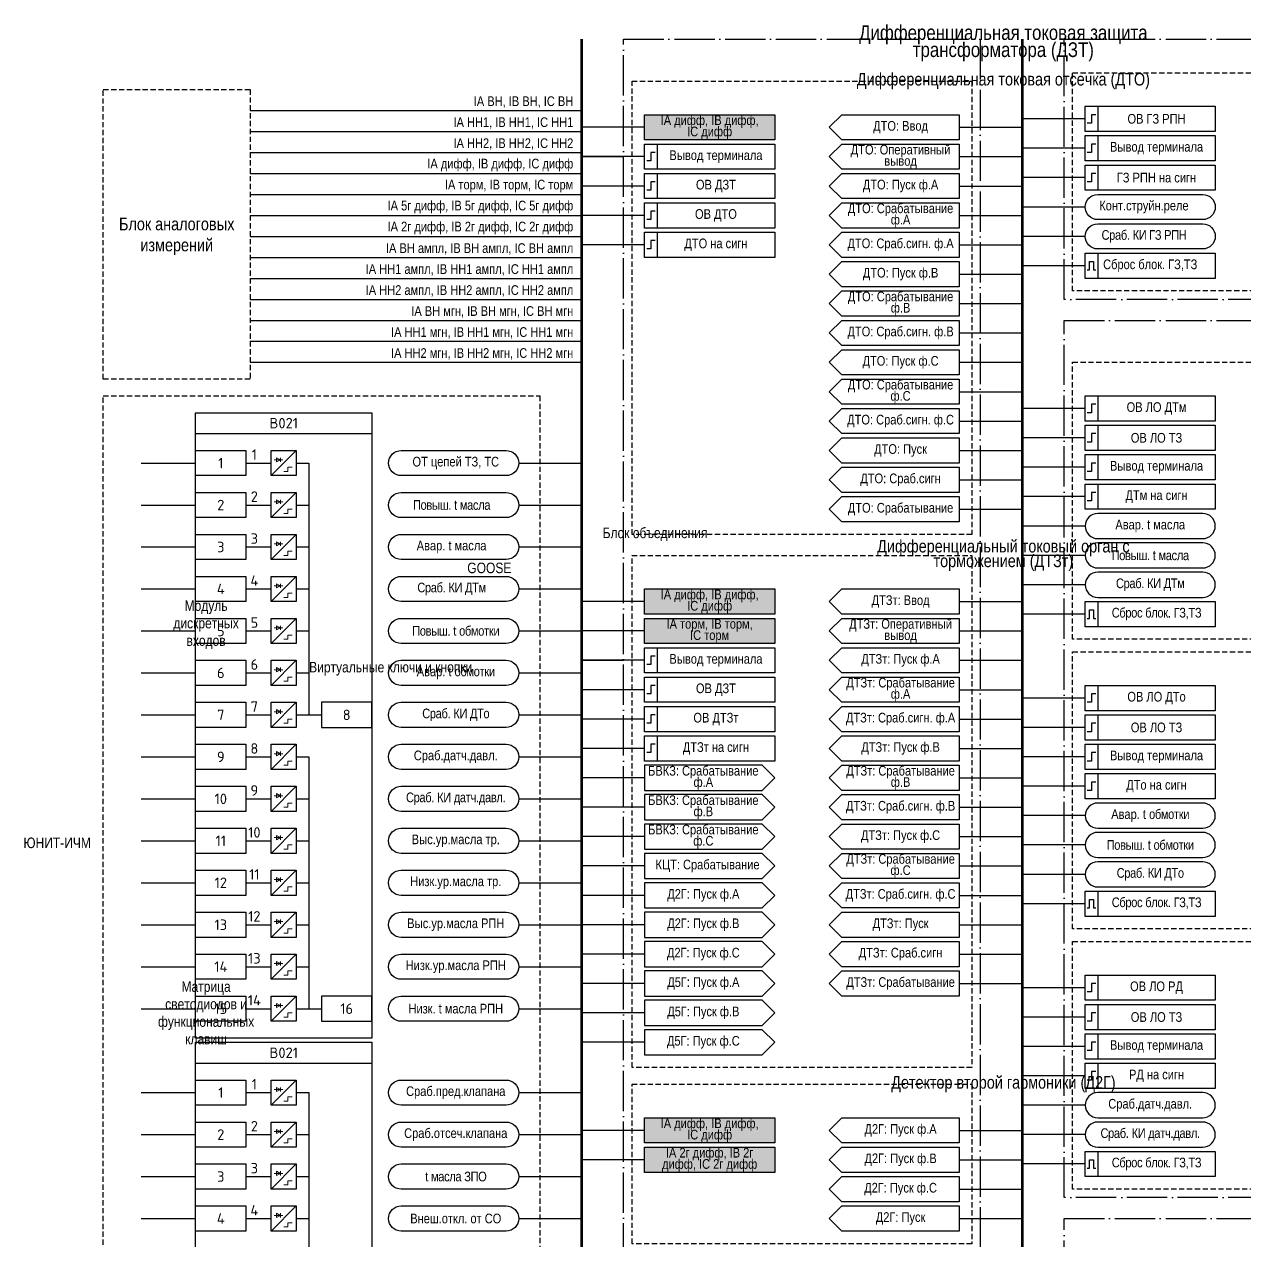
# Model space of a CAD drawing. Header units: millimetres. Extents: x 1657 to 5785, y -558 to 1129.
# Drawn here: x 2856.2 to 3147, y 275.7 to 565.5 of the extents above; entities that cross this region are included whole.
import ezdxf
from ezdxf.enums import TextEntityAlignment as Align

# ---------------------------------------------------------------- set-up
doc = ezdxf.new("R2010")
doc.units = ezdxf.units.MM
doc.linetypes.add('ACAD_ISO04W100', pattern=[30, 24, -3, 0, -3])
doc.linetypes.add('штриховая2', pattern=[0.375, 0.25, -0.125])
doc.layers.add('_ОРЗ_0.3', color=7, linetype='Continuous', lineweight=30)
doc.layers.add('TEXT', color=7, linetype='Continuous', lineweight=25)
doc.layers.add('Основная', color=7, linetype='Continuous')
doc.styles.add('2.5_Gost_RD', font='ARIALN.TTF', dxfattribs={"height": 2.5})
doc.styles.add('2.5_ISOCPEUR', font='isocpeur.ttf', dxfattribs={"width": 0.9, "height": 2.5})
doc.styles.add('2.5_ISOCPEUR_1', font='isocpeur.ttf', dxfattribs={"height": 2.5})
doc.styles.add('3.5_Gost_RD', font='ARIALN.TTF', dxfattribs={"height": 3.5})

# ---------------------------------------------------------------- blocks, each defined once
blk = doc.blocks.new('*U42')
at = {"layer": 'Основная', "color": 0}
for p, q in [((0, 0), (2, 0)), ((2, 0), (40, 0)), ((40, 0), (42, 0))]:
    blk.add_line(p, q, dxfattribs=at)
blk = doc.blocks.new('*U55')
at = {"lineweight": 13, "ltscale": 0.25}
blk.add_line((20.25, 1.25), (20.25, 0.25), dxfattribs=at)
for points in [[(0, 3), (12, 3), (12, -3), (0, -3)], [(18, 3), (24, 3), (24, -3), (18, -3)]]:
    blk.add_lwpolyline(points, close=True)
blk.add_lwpolyline([(20.25, 0.75), (19.25, 1.25), (19.25, 0.25), (20.25, 0.75)], dxfattribs=at)
at = {"lineweight": 13, "flags": 128}
for points in [[(19.5, 1.5, 0, 0, 0), (19.5, 2, 0.25, 0, 0), (19.5, 2.5, 0, 0, 0)], [(20, 1.5, 0, 0, 0), (20, 2, 0.25, 0, 0), (20, 2.5, 0, 0, 0)]]:
    blk.add_lwpolyline(points, format="xyseb", dxfattribs=at)
at = {"layer": 'Основная', "ltscale": 0.25}
blk.add_line((24, 3), (18, -3), dxfattribs=at)
at = {"layer": 'Основная', "color": 0}
blk.add_line((12, 0), (18, 0), dxfattribs=at)
at = {"layer": 'Основная', "color": 0, "lineweight": 13}
blk.add_line((18.75, 0.75), (20.75, 0.75), dxfattribs=at)
for p, q in [((21, -2), (22, -2)), ((22, -1), (23, -1)), ((22, -2), (22, -1))]:
    blk.add_line(p, q, dxfattribs=at).dxf.unprotected_set("ltscale", 0)
at = {"layer": 'Основная', "style": '2.5_ISOCPEUR'}
for tag, p in [('ОУ', (3, 6)), ('K', (14, 2)), ('В', (6, 0))]:
    blk.add_attdef(tag, text='', height=2.5, dxfattribs=at).set_placement(p, align=Align.MIDDLE_CENTER)
blk = doc.blocks.new('*U53')
blk.add_lwpolyline([(0, 3), (-12, 3), (-12, -3), (0, -3)], close=True)
at = {"layer": 'Основная', "style": '2.5_ISOCPEUR'}
for tag, p in [('ОУ', (-7, 10)), ('В', (-6, 0))]:
    blk.add_attdef(tag, text='', height=2.5, dxfattribs=at).set_placement(p, align=Align.MIDDLE_CENTER)

msp = doc.modelspace()

# ---------------------------------------------------------------- hatches: boundary and pattern name
at = {"ltscale": 100, "true_color": 0xf7931d}
h = msp.add_hatch(color=30, dxfattribs=at)
h.dxf.hatch_style = 1
h.paths.add_polyline_path([(3004, 544), (3035, 544), (3035, 538), (3004, 538)])
h = msp.add_hatch(color=30, dxfattribs=at)
h.dxf.hatch_style = 1
h.paths.add_polyline_path([(3004, 431), (3035, 431), (3035, 425), (3004, 425)])
h = msp.add_hatch(color=30, dxfattribs=at)
h.dxf.hatch_style = 1
h.paths.add_polyline_path([(3004, 424), (3035, 424), (3035, 418), (3004, 418)])
h = msp.add_hatch(color=30, dxfattribs=at)
h.dxf.hatch_style = 1
h.paths.add_polyline_path([(3004, 305), (3035, 305), (3035, 299), (3004, 299)])
h = msp.add_hatch(color=30, dxfattribs=at)
h.dxf.hatch_style = 1
h.paths.add_polyline_path([(3004, 298), (3035, 298), (3035, 292), (3004, 292)])

# ---------------------------------------------------------------- linework, layer by layer
at = {"lineweight": 100, "ltscale": 100}
for p, q in [((2989, 562), (2989, -94)), ((3094, 562), (3094, -94))]:
    msp.add_line(p, q, dxfattribs=at)
at = {"ltscale": 100}
for p, q in [((2910, 545), (2989, 545)), ((3004, 541), (2989, 541)), ((3079, 541), (3094, 541)), ((3109, 543), (3094, 543)), ((2910, 540), (2989, 540)), ((3109, 536), (3094, 536)), ((2910, 535), (2989, 535)), ((3004, 534), (2989, 534)), ((2989, 534), (2999, 534)), ((3079, 534), (3094, 534)), ((2910, 530), (2989, 530)), ((3004, 527), (2989, 527)), ((3079, 527), (3094, 527)), ((3109, 529), (3094, 529)), ((2910, 525), (2989, 525)), ((3109, 522), (3094, 522)), ((2910, 520), (2989, 520)), ((3004, 520), (2989, 520)), ((3079, 520), (3094, 520)), ((2910, 515), (2989, 515)), ((3109, 515), (3094, 515)), ((3004, 513), (2989, 513)), ((3079, 513), (3094, 513)), ((2910, 510), (2989, 510)), ((3079, 506), (3094, 506)), ((3109, 508), (3094, 508)), ((2910, 505), (2989, 505)), ((2910, 500), (2989, 500)), ((3079, 499), (3094, 499)), ((2910, 495), (2989, 495)), ((3079, 492), (3094, 492)), ((2910, 490), (2989, 490)), ((2910, 485), (2989, 485)), ((3079, 485), (3094, 485)), ((3079, 478), (3094, 478)), ((3109, 474), (3094, 474)), ((3079, 471), (3094, 471)), ((3109, 467), (3094, 467)), ((3079, 464), (3094, 464)), ((2924, 461), (2924, 401)), ((2974, 461), (2989, 461)), ((3109, 460), (3094, 460)), ((3079, 457), (3094, 457)), ((2974, 451), (2989, 451)), ((3109, 453), (3094, 453)), ((3079, 450), (3094, 450)), ((3109, 446), (3094, 446)), ((2974, 441), (2989, 441)), ((3109, 439), (3094, 439)), ((2974, 431), (2989, 431)), ((3109, 432), (3094, 432)), ((3004, 428), (2989, 428)), ((3079, 428), (3094, 428)), ((3109, 425), (3094, 425)), ((2974, 421), (2989, 421)), ((3004, 421), (2989, 421)), ((3079, 421), (3094, 421)), ((3004, 414), (2989, 414)), ((2989, 414), (2999, 414)), ((3079, 414), (3094, 414)), ((2974, 411), (2989, 411)), ((3004, 407), (2989, 407)), ((3079, 407), (3094, 407)), ((3109, 405), (3094, 405)), ((2974, 401), (2989, 401)), ((3004, 400), (2989, 400)), ((3079, 400), (3094, 400)), ((3109, 398), (3094, 398)), ((3004, 393), (2989, 393)), ((3079, 393), (3094, 393)), ((2924, 391), (2924, 331)), ((2974, 391), (2989, 391)), ((3109, 391), (3094, 391)), ((3004, 386), (2989, 386)), ((3079, 386), (3094, 386)), ((3109, 384), (3094, 384)), ((2974, 381), (2989, 381)), ((3004, 379), (2989, 379)), ((3079, 379), (3094, 379)), ((3109, 377), (3094, 377)), ((2974, 371), (2989, 371)), ((3004, 372), (2989, 372)), ((3079, 372), (3094, 372)), ((3109, 370), (3094, 370)), ((3004, 365), (2989, 365)), ((3079, 365), (3094, 365)), ((2974, 361), (2989, 361)), ((3109, 363), (3094, 363)), ((3004, 358), (2989, 358)), ((3079, 358), (3094, 358)), ((3109, 356), (3094, 356)), ((2974, 351), (2989, 351)), ((3004, 351), (2989, 351)), ((3079, 351), (3094, 351)), ((3004, 344), (2989, 344)), ((3079, 344), (3094, 344)), ((2974, 341), (2989, 341)), ((3004, 337), (2989, 337)), ((3079, 337), (3094, 337)), ((3109, 336), (3094, 336)), ((2974, 331), (2989, 331)), ((3004, 330), (2989, 330)), ((3109, 329), (3094, 329)), ((3004, 323), (2989, 323)), ((3109, 322), (3094, 322)), ((3109, 315), (3094, 315)), ((2924, 311), (2924, 251)), ((2974, 311), (2989, 311)), ((3109, 308), (3094, 308)), ((2974, 301), (2989, 301)), ((3004, 302), (2989, 302)), ((3079, 302), (3094, 302)), ((3109, 301), (3094, 301)), ((3004, 295), (2989, 295)), ((3079, 295), (3094, 295)), ((3109, 294), (3094, 294)), ((2974, 291), (2989, 291)), ((3079, 288), (3094, 288)), ((2974, 281), (2989, 281)), ((3079, 281), (3094, 281))]:
    msp.add_line(p, q, dxfattribs=at)
at = {"color": 251, "linetype": 'ACAD_ISO04W100', "lineweight": 30, "ltscale": 0.4, "true_color": 0x58595b}
for points in [[(2999, 562), (3084, 562), (3084, 113), (2999, 113)], [(3104, 562), (3189, 562), (3189, 500), (3104, 500)], [(3104, 495), (3189, 495), (3189, 286), (3104, 286)], [(3104, 281), (3189, 281), (3189, 121), (3104, 121)]]:
    msp.add_lwpolyline(points, close=True, dxfattribs=at)
at = {"linetype": 'штриховая2', "ltscale": 5}
for points in [[(3106, 554), (3187, 554), (3187, 502), (3106, 502)], [(3001, 552), (3082, 552), (3082, 444), (3001, 444)], [(3106, 485), (3187, 485), (3187, 419), (3106, 419)], [(3001, 439), (3082, 439), (3082, 317), (3001, 317)], [(3106, 416), (3187, 416), (3187, 350), (3106, 350)], [(3106, 347), (3187, 347), (3187, 288), (3106, 288)], [(3001, 313), (3082, 313), (3082, 275), (3001, 275)]]:
    msp.add_lwpolyline(points, close=True, dxfattribs=at)
at = {"color": 7, "linetype": 'штриховая2', "ltscale": 5}
for points in [[(2875, 550), (2910, 550), (2910, 481), (2875, 481)], [(2875, 477), (2979, 477), (2979, -74), (2875, -74)]]:
    msp.add_lwpolyline(points, close=True, dxfattribs=at)
at = {"ltscale": 100}
for points in [[(3004, 544), (3035, 544), (3035, 538), (3004, 538)], [(3109, 546), (3112, 546), (3112, 540), (3109, 540)], [(3109, 546), (3140, 546), (3140, 540), (3109, 540)], [(3109, 539), (3112, 539), (3112, 533), (3109, 533)], [(3109, 539), (3140, 539), (3140, 533), (3109, 533)], [(3004, 537), (3007, 537), (3007, 531), (3004, 531)], [(3004, 537), (3035, 537), (3035, 531), (3004, 531)], [(3004, 530), (3007, 530), (3007, 524), (3004, 524)], [(3004, 530), (3035, 530), (3035, 524), (3004, 524)], [(3109, 532), (3112, 532), (3112, 526), (3109, 526)], [(3109, 532), (3140, 532), (3140, 526), (3109, 526)], [(3004, 523), (3007, 523), (3007, 517), (3004, 517)], [(3004, 523), (3035, 523), (3035, 517), (3004, 517)], [(3004, 516), (3007, 516), (3007, 510), (3004, 510)], [(3004, 516), (3035, 516), (3035, 510), (3004, 510)], [(3109, 511), (3140, 511), (3140, 505), (3109, 505)], [(3109, 511), (3112, 511), (3112, 505), (3109, 505)], [(3109, 477), (3112, 477), (3112, 471), (3109, 471)], [(3109, 477), (3140, 477), (3140, 471), (3109, 471)], [(3109, 470), (3112, 470), (3112, 464), (3109, 464)], [(3109, 470), (3140, 470), (3140, 464), (3109, 464)], [(3109, 463), (3112, 463), (3112, 457), (3109, 457)], [(3109, 463), (3140, 463), (3140, 457), (3109, 457)], [(3109, 456), (3112, 456), (3112, 450), (3109, 450)], [(3109, 456), (3140, 456), (3140, 450), (3109, 450)], [(3004, 431), (3035, 431), (3035, 425), (3004, 425)], [(3109, 428), (3140, 428), (3140, 422), (3109, 422)], [(3109, 428), (3112, 428), (3112, 422), (3109, 422)], [(3004, 424), (3035, 424), (3035, 418), (3004, 418)], [(3004, 417), (3007, 417), (3007, 411), (3004, 411)], [(3004, 417), (3035, 417), (3035, 411), (3004, 411)], [(3004, 410), (3007, 410), (3007, 404), (3004, 404)], [(3004, 410), (3035, 410), (3035, 404), (3004, 404)], [(3109, 408), (3112, 408), (3112, 402), (3109, 402)], [(3109, 408), (3140, 408), (3140, 402), (3109, 402)], [(3004, 403), (3007, 403), (3007, 397), (3004, 397)], [(3004, 403), (3035, 403), (3035, 397), (3004, 397)], [(3109, 401), (3112, 401), (3112, 395), (3109, 395)], [(3109, 401), (3140, 401), (3140, 395), (3109, 395)], [(3004, 396), (3007, 396), (3007, 390), (3004, 390)], [(3004, 396), (3035, 396), (3035, 390), (3004, 390)], [(3109, 394), (3112, 394), (3112, 388), (3109, 388)], [(3109, 394), (3140, 394), (3140, 388), (3109, 388)], [(3109, 387), (3112, 387), (3112, 381), (3109, 381)], [(3109, 387), (3140, 387), (3140, 381), (3109, 381)], [(3109, 359), (3140, 359), (3140, 353), (3109, 353)], [(3109, 359), (3112, 359), (3112, 353), (3109, 353)], [(3109, 339), (3112, 339), (3112, 333), (3109, 333)], [(3109, 339), (3140, 339), (3140, 333), (3109, 333)], [(3109, 332), (3112, 332), (3112, 326), (3109, 326)], [(3109, 332), (3140, 332), (3140, 326), (3109, 326)], [(3109, 325), (3112, 325), (3112, 319), (3109, 319)], [(3109, 325), (3140, 325), (3140, 319), (3109, 319)], [(3109, 318), (3112, 318), (3112, 312), (3109, 312)], [(3109, 318), (3140, 318), (3140, 312), (3109, 312)], [(3004, 305), (3035, 305), (3035, 299), (3004, 299)], [(3004, 298), (3035, 298), (3035, 292), (3004, 292)], [(3109, 297), (3140, 297), (3140, 291), (3109, 291)], [(3109, 297), (3112, 297), (3112, 291), (3109, 291)]]:
    msp.add_lwpolyline(points, close=True, dxfattribs=at)
for points in [[(3048, 541), (3051, 544), (3079, 544), (3079, 538), (3051, 538), (3048, 541)], [(3048, 534), (3051, 537), (3079, 537), (3079, 531), (3051, 531), (3048, 534)], [(2884, 461), (2897, 461)], [(2921, 461), (2924, 461)], [(2884, 451), (2897, 451)], [(2921, 451), (2924, 451)], [(2884, 441), (2897, 441)], [(2921, 441), (2924, 441)], [(2884, 431), (2897, 431)], [(2921, 431), (2924, 431)], [(3048, 428), (3051, 431), (3079, 431), (3079, 425), (3051, 425), (3048, 428)], [(3048, 421), (3051, 424), (3079, 424), (3079, 418), (3051, 418), (3048, 421)], [(2884, 421), (2897, 421)], [(2921, 421), (2924, 421)], [(2884, 411), (2897, 411)], [(2921, 411), (2924, 411)], [(2884, 401), (2897, 401)], [(2921, 401), (2927, 401)], [(2884, 391), (2897, 391)], [(2921, 391), (2924, 391)], [(2884, 381), (2897, 381)], [(2921, 381), (2924, 381)], [(2884, 371), (2897, 371)], [(2921, 371), (2924, 371)], [(2884, 361), (2897, 361)], [(2921, 361), (2924, 361)], [(2884, 351), (2897, 351)], [(2921, 351), (2924, 351)], [(2884, 341), (2897, 341)], [(2921, 341), (2924, 341)], [(2884, 331), (2897, 331)], [(2921, 331), (2924, 331)], [(2921, 331), (2927, 331)], [(2884, 311), (2897, 311)], [(2921, 311), (2924, 311)], [(2884, 301), (2897, 301)], [(2921, 301), (2924, 301)], [(2884, 291), (2897, 291)], [(2921, 291), (2924, 291)], [(2884, 281), (2897, 281)], [(2921, 281), (2924, 281)]]:
    msp.add_lwpolyline(points, dxfattribs=at)
at = {"lineweight": 30, "ltscale": 100}
for points in [[(3111.5, 544), (3110.5, 544), (3110.5, 542), (3109.5, 542)], [(3111.5, 537), (3110.5, 537), (3110.5, 535), (3109.5, 535)], [(3006.5, 535), (3005.5, 535), (3005.5, 533), (3004.5, 533)], [(3111.5, 530), (3110.5, 530), (3110.5, 528), (3109.5, 528)], [(3006.5, 528), (3005.5, 528), (3005.5, 526), (3004.5, 526)], [(3006.5, 521), (3005.5, 521), (3005.5, 519), (3004.5, 519)], [(3006.5, 514), (3005.5, 514), (3005.5, 512), (3004.5, 512)], [(3109.5, 507), (3110, 507), (3110, 509), (3111, 509), (3111, 507), (3111.5, 507)], [(3111.5, 475), (3110.5, 475), (3110.5, 473), (3109.5, 473)], [(3111.5, 468), (3110.5, 468), (3110.5, 466), (3109.5, 466)], [(3111.5, 461), (3110.5, 461), (3110.5, 459), (3109.5, 459)], [(3111.5, 454), (3110.5, 454), (3110.5, 452), (3109.5, 452)], [(3109.5, 424), (3110, 424), (3110, 426), (3111, 426), (3111, 424), (3111.5, 424)], [(3006.5, 415), (3005.5, 415), (3005.5, 413), (3004.5, 413)], [(3006.5, 408), (3005.5, 408), (3005.5, 406), (3004.5, 406)], [(3111.5, 406), (3110.5, 406), (3110.5, 404), (3109.5, 404)], [(3006.5, 401), (3005.5, 401), (3005.5, 399), (3004.5, 399)], [(3111.5, 399), (3110.5, 399), (3110.5, 397), (3109.5, 397)], [(3006.5, 394), (3005.5, 394), (3005.5, 392), (3004.5, 392)], [(3111.5, 392), (3110.5, 392), (3110.5, 390), (3109.5, 390)], [(3111.5, 385), (3110.5, 385), (3110.5, 383), (3109.5, 383)], [(3109.5, 355), (3110, 355), (3110, 357), (3111, 357), (3111, 355), (3111.5, 355)], [(3111.5, 337), (3110.5, 337), (3110.5, 335), (3109.5, 335)], [(3111.5, 330), (3110.5, 330), (3110.5, 328), (3109.5, 328)], [(3111.5, 323), (3110.5, 323), (3110.5, 321), (3109.5, 321)], [(3111.5, 316), (3110.5, 316), (3110.5, 314), (3109.5, 314)], [(3109.5, 293), (3110, 293), (3110, 295), (3111, 295), (3111, 293), (3111.5, 293)]]:
    msp.add_lwpolyline(points, dxfattribs=at)
at = {"ltscale": 100}
for points in [[(3112, 519, -1), (3112, 525), (3137, 525, -1), (3137, 519)], [(3112, 512, -1), (3112, 518), (3137, 518, -1), (3137, 512)], [(3112, 443), (3137, 443, 1), (3137, 449), (3112, 449, 1)], [(3112, 436), (3137, 436, 1), (3137, 442), (3112, 442, 1)], [(3112, 429), (3137, 429, 1), (3137, 435), (3112, 435, 1)], [(3112, 374), (3137, 374, 1), (3137, 380), (3112, 380, 1)], [(3112, 367), (3137, 367, 1), (3137, 373), (3112, 373, 1)], [(3112, 360), (3137, 360, 1), (3137, 366), (3112, 366, 1)], [(3112, 305), (3137, 305, 1), (3137, 311), (3112, 311, 1)], [(3112, 298), (3137, 298, 1), (3137, 304), (3112, 304, 1)]]:
    msp.add_lwpolyline(points, format="xyb", close=True, dxfattribs=at)
at = {"color": 1, "ltscale": 100}
for points in [[(2946, 458, -1), (2946, 464), (2971, 464, -1), (2971, 458)], [(2946, 448, -1), (2946, 454), (2971, 454, -1), (2971, 448)], [(2946, 438, -1), (2946, 444), (2971, 444, -1), (2971, 438)], [(2946, 428, -1), (2946, 434), (2971, 434, -1), (2971, 428)], [(2946, 418, -1), (2946, 424), (2971, 424, -1), (2971, 418)], [(2946, 408, -1), (2946, 414), (2971, 414, -1), (2971, 408)], [(2946, 398, -1), (2946, 404), (2971, 404, -1), (2971, 398)], [(2946, 388, -1), (2946, 394), (2971, 394, -1), (2971, 388)], [(2946, 378, -1), (2946, 384), (2971, 384, -1), (2971, 378)], [(2946, 368, -1), (2946, 374), (2971, 374, -1), (2971, 368)], [(2946, 358, -1), (2946, 364), (2971, 364, -1), (2971, 358)], [(2946, 348, -1), (2946, 354), (2971, 354, -1), (2971, 348)], [(2946, 338, -1), (2946, 344), (2971, 344, -1), (2971, 338)], [(2946, 328, -1), (2946, 334), (2971, 334, -1), (2971, 328)], [(2946, 308, -1), (2946, 314), (2971, 314, -1), (2971, 308)], [(2946, 298, -1), (2946, 304), (2971, 304, -1), (2971, 298)], [(2946, 288, -1), (2946, 294), (2971, 294, -1), (2971, 288)], [(2946, 278, -1), (2946, 284), (2971, 284, -1), (2971, 278)]]:
    msp.add_lwpolyline(points, format="xyb", close=True, dxfattribs=at)
at = {"layer": '_ОРЗ_0.3', "ltscale": 100}
for points in [[(2897, 473), (2939, 473), (2939, 324), (2897, 324)], [(2897, 323), (2939, 323), (2939, 174), (2897, 174)]]:
    msp.add_lwpolyline(points, close=True, dxfattribs=at)
at = {"layer": 'Основная', "ltscale": 100}
for points in [[(3079, 530), (3079, 524), (3051, 524), (3048, 527), (3051, 530)], [(3079, 523), (3079, 517), (3051, 517), (3048, 520), (3051, 523)], [(3079, 516), (3079, 510), (3051, 510), (3048, 513), (3051, 516)], [(3079, 509), (3079, 503), (3051, 503), (3048, 506), (3051, 509)], [(3079, 502), (3079, 496), (3051, 496), (3048, 499), (3051, 502)], [(3079, 495), (3079, 489), (3051, 489), (3048, 492), (3051, 495)], [(3079, 488), (3079, 482), (3051, 482), (3048, 485), (3051, 488)], [(3079, 481), (3079, 475), (3051, 475), (3048, 478), (3051, 481)], [(3079, 474), (3079, 468), (3051, 468), (3048, 471), (3051, 474)], [(3079, 467), (3079, 461), (3051, 461), (3048, 464), (3051, 467)], [(3079, 460), (3079, 454), (3051, 454), (3048, 457), (3051, 460)], [(3079, 453), (3079, 447), (3051, 447), (3048, 450), (3051, 453)], [(3079, 417), (3079, 411), (3051, 411), (3048, 414), (3051, 417)], [(3079, 410), (3079, 404), (3051, 404), (3048, 407), (3051, 410)], [(3079, 403), (3079, 397), (3051, 397), (3048, 400), (3051, 403)], [(3079, 396), (3079, 390), (3051, 390), (3048, 393), (3051, 396)], [(3004, 389), (3004, 383), (3032, 383), (3035, 386), (3032, 389)], [(3079, 389), (3079, 383), (3051, 383), (3048, 386), (3051, 389)], [(3004, 382), (3004, 376), (3032, 376), (3035, 379), (3032, 382)], [(3079, 382), (3079, 376), (3051, 376), (3048, 379), (3051, 382)], [(3004, 375), (3004, 369), (3032, 369), (3035, 372), (3032, 375)], [(3079, 375), (3079, 369), (3051, 369), (3048, 372), (3051, 375)], [(3004, 368), (3004, 362), (3032, 362), (3035, 365), (3032, 368)], [(3079, 368), (3079, 362), (3051, 362), (3048, 365), (3051, 368)], [(3004, 361), (3004, 355), (3032, 355), (3035, 358), (3032, 361)], [(3079, 361), (3079, 355), (3051, 355), (3048, 358), (3051, 361)], [(3004, 354), (3004, 348), (3032, 348), (3035, 351), (3032, 354)], [(3079, 354), (3079, 348), (3051, 348), (3048, 351), (3051, 354)], [(3004, 347), (3004, 341), (3032, 341), (3035, 344), (3032, 347)], [(3079, 347), (3079, 341), (3051, 341), (3048, 344), (3051, 347)], [(3004, 340), (3004, 334), (3032, 334), (3035, 337), (3032, 340)], [(3079, 340), (3079, 334), (3051, 334), (3048, 337), (3051, 340)], [(3004, 333), (3004, 327), (3032, 327), (3035, 330), (3032, 333)], [(3004, 326), (3004, 320), (3032, 320), (3035, 323), (3032, 326)], [(3079, 305), (3079, 299), (3051, 299), (3048, 302), (3051, 305)], [(3079, 298), (3079, 292), (3051, 292), (3048, 295), (3051, 298)], [(3079, 291), (3079, 285), (3051, 285), (3048, 288), (3051, 291)], [(3079, 284), (3079, 278), (3051, 278), (3048, 281), (3051, 284)]]:
    msp.add_lwpolyline(points, close=True, dxfattribs=at)

# ---------------------------------------------------------------- block references
at = {"ltscale": 0.25}
for p in [(2897, 468), (2897, 318)]:
    msp.add_blockref('*U42', p, dxfattribs=at)
at = {"layer": '_ОРЗ_0.3', "ltscale": 0.25}
ref = msp.add_blockref('*U55', (2897, 461), dxfattribs=at)
ref.add_attrib('В', '1', dxfattribs={"layer": 'Основная', "height": 2.5, "style": '2.5_ISOCPEUR'}).set_placement((2903, 461), align=Align.MIDDLE_CENTER)
ref.add_attrib('K', '1', dxfattribs={"layer": 'Основная', "height": 2.5, "style": '2.5_ISOCPEUR'}).set_placement((2911, 463), align=Align.MIDDLE_CENTER)
ref = msp.add_blockref('*U55', (2897, 451), dxfattribs=at)
ref.add_attrib('В', '2', dxfattribs={"layer": 'Основная', "height": 2.5, "style": '2.5_ISOCPEUR'}).set_placement((2903, 451), align=Align.MIDDLE_CENTER)
ref.add_attrib('K', '2', dxfattribs={"layer": 'Основная', "height": 2.5, "style": '2.5_ISOCPEUR'}).set_placement((2911, 453), align=Align.MIDDLE_CENTER)
ref = msp.add_blockref('*U55', (2897, 441), dxfattribs=at)
ref.add_attrib('В', '3', dxfattribs={"layer": 'Основная', "height": 2.5, "style": '2.5_ISOCPEUR'}).set_placement((2903, 441), align=Align.MIDDLE_CENTER)
ref.add_attrib('K', '3', dxfattribs={"layer": 'Основная', "height": 2.5, "style": '2.5_ISOCPEUR'}).set_placement((2911, 443), align=Align.MIDDLE_CENTER)
ref = msp.add_blockref('*U55', (2897, 431), dxfattribs=at)
ref.add_attrib('В', '4', dxfattribs={"layer": 'Основная', "height": 2.5, "style": '2.5_ISOCPEUR'}).set_placement((2903, 431), align=Align.MIDDLE_CENTER)
ref.add_attrib('K', '4', dxfattribs={"layer": 'Основная', "height": 2.5, "style": '2.5_ISOCPEUR'}).set_placement((2911, 433), align=Align.MIDDLE_CENTER)
ref = msp.add_blockref('*U55', (2897, 421), dxfattribs=at)
ref.add_attrib('В', '5', dxfattribs={"layer": 'Основная', "height": 2.5, "style": '2.5_ISOCPEUR'}).set_placement((2903, 421), align=Align.MIDDLE_CENTER)
ref.add_attrib('K', '5', dxfattribs={"layer": 'Основная', "height": 2.5, "style": '2.5_ISOCPEUR'}).set_placement((2911, 423), align=Align.MIDDLE_CENTER)
ref = msp.add_blockref('*U55', (2897, 411), dxfattribs=at)
ref.add_attrib('В', '6', dxfattribs={"layer": 'Основная', "height": 2.5, "style": '2.5_ISOCPEUR'}).set_placement((2903, 411), align=Align.MIDDLE_CENTER)
ref.add_attrib('K', '6', dxfattribs={"layer": 'Основная', "height": 2.5, "style": '2.5_ISOCPEUR'}).set_placement((2911, 413), align=Align.MIDDLE_CENTER)
ref = msp.add_blockref('*U55', (2897, 401), dxfattribs=at)
ref.add_attrib('В', '7', dxfattribs={"layer": 'Основная', "height": 2.5, "style": '2.5_ISOCPEUR'}).set_placement((2903, 401), align=Align.MIDDLE_CENTER)
ref.add_attrib('K', '7', dxfattribs={"layer": 'Основная', "height": 2.5, "style": '2.5_ISOCPEUR'}).set_placement((2911, 403), align=Align.MIDDLE_CENTER)
ref = msp.add_blockref('*U53', (2939, 401), dxfattribs=at)
ref.add_attrib('В', '8', dxfattribs={"layer": 'Основная', "height": 2.5, "style": '2.5_ISOCPEUR'}).set_placement((2933, 401), align=Align.MIDDLE_CENTER)
ref = msp.add_blockref('*U55', (2897, 391), dxfattribs=at)
ref.add_attrib('В', '9', dxfattribs={"layer": 'Основная', "height": 2.5, "style": '2.5_ISOCPEUR'}).set_placement((2903, 391), align=Align.MIDDLE_CENTER)
ref.add_attrib('K', '8', dxfattribs={"layer": 'Основная', "height": 2.5, "style": '2.5_ISOCPEUR'}).set_placement((2911, 393), align=Align.MIDDLE_CENTER)
ref = msp.add_blockref('*U55', (2897, 381), dxfattribs=at)
ref.add_attrib('В', '10', dxfattribs={"layer": 'Основная', "height": 2.5, "style": '2.5_ISOCPEUR'}).set_placement((2903, 381), align=Align.MIDDLE_CENTER)
ref.add_attrib('K', '9', dxfattribs={"layer": 'Основная', "height": 2.5, "style": '2.5_ISOCPEUR'}).set_placement((2911, 383), align=Align.MIDDLE_CENTER)
ref = msp.add_blockref('*U55', (2897, 371), dxfattribs=at)
ref.add_attrib('В', '11', dxfattribs={"layer": 'Основная', "height": 2.5, "style": '2.5_ISOCPEUR'}).set_placement((2903, 371), align=Align.MIDDLE_CENTER)
ref.add_attrib('K', '10', dxfattribs={"layer": 'Основная', "height": 2.5, "style": '2.5_ISOCPEUR'}).set_placement((2911, 373), align=Align.MIDDLE_CENTER)
ref = msp.add_blockref('*U55', (2897, 361), dxfattribs=at)
ref.add_attrib('В', '12', dxfattribs={"layer": 'Основная', "height": 2.5, "style": '2.5_ISOCPEUR'}).set_placement((2903, 361), align=Align.MIDDLE_CENTER)
ref.add_attrib('K', '11', dxfattribs={"layer": 'Основная', "height": 2.5, "style": '2.5_ISOCPEUR'}).set_placement((2911, 363), align=Align.MIDDLE_CENTER)
ref = msp.add_blockref('*U55', (2897, 351), dxfattribs=at)
ref.add_attrib('В', '13', dxfattribs={"layer": 'Основная', "height": 2.5, "style": '2.5_ISOCPEUR'}).set_placement((2903, 351), align=Align.MIDDLE_CENTER)
ref.add_attrib('K', '12', dxfattribs={"layer": 'Основная', "height": 2.5, "style": '2.5_ISOCPEUR'}).set_placement((2911, 353), align=Align.MIDDLE_CENTER)
ref = msp.add_blockref('*U55', (2897, 341), dxfattribs=at)
ref.add_attrib('В', '14', dxfattribs={"layer": 'Основная', "height": 2.5, "style": '2.5_ISOCPEUR'}).set_placement((2903, 341), align=Align.MIDDLE_CENTER)
ref.add_attrib('K', '13', dxfattribs={"layer": 'Основная', "height": 2.5, "style": '2.5_ISOCPEUR'}).set_placement((2911, 343), align=Align.MIDDLE_CENTER)
ref = msp.add_blockref('*U55', (2897, 331), dxfattribs=at)
ref.add_attrib('В', '15', dxfattribs={"layer": 'Основная', "height": 2.5, "style": '2.5_ISOCPEUR'}).set_placement((2903, 331), align=Align.MIDDLE_CENTER)
ref.add_attrib('K', '14', dxfattribs={"layer": 'Основная', "height": 2.5, "style": '2.5_ISOCPEUR'}).set_placement((2911, 333), align=Align.MIDDLE_CENTER)
ref = msp.add_blockref('*U53', (2939, 331), dxfattribs=at)
ref.add_attrib('В', '16', dxfattribs={"layer": 'Основная', "height": 2.5, "style": '2.5_ISOCPEUR'}).set_placement((2933, 331), align=Align.MIDDLE_CENTER)
ref = msp.add_blockref('*U55', (2897, 311), dxfattribs=at)
ref.add_attrib('В', '1', dxfattribs={"layer": 'Основная', "height": 2.5, "style": '2.5_ISOCPEUR'}).set_placement((2903, 311), align=Align.MIDDLE_CENTER)
ref.add_attrib('K', '1', dxfattribs={"layer": 'Основная', "height": 2.5, "style": '2.5_ISOCPEUR'}).set_placement((2911, 313), align=Align.MIDDLE_CENTER)
ref = msp.add_blockref('*U55', (2897, 301), dxfattribs=at)
ref.add_attrib('В', '2', dxfattribs={"layer": 'Основная', "height": 2.5, "style": '2.5_ISOCPEUR'}).set_placement((2903, 301), align=Align.MIDDLE_CENTER)
ref.add_attrib('K', '2', dxfattribs={"layer": 'Основная', "height": 2.5, "style": '2.5_ISOCPEUR'}).set_placement((2911, 303), align=Align.MIDDLE_CENTER)
ref = msp.add_blockref('*U55', (2897, 291), dxfattribs=at)
ref.add_attrib('В', '3', dxfattribs={"layer": 'Основная', "height": 2.5, "style": '2.5_ISOCPEUR'}).set_placement((2903, 291), align=Align.MIDDLE_CENTER)
ref.add_attrib('K', '3', dxfattribs={"layer": 'Основная', "height": 2.5, "style": '2.5_ISOCPEUR'}).set_placement((2911, 293), align=Align.MIDDLE_CENTER)
ref = msp.add_blockref('*U55', (2897, 281), dxfattribs=at)
ref.add_attrib('В', '4', dxfattribs={"layer": 'Основная', "height": 2.5, "style": '2.5_ISOCPEUR'}).set_placement((2903, 281), align=Align.MIDDLE_CENTER)
ref.add_attrib('K', '4', dxfattribs={"layer": 'Основная', "height": 2.5, "style": '2.5_ISOCPEUR'}).set_placement((2911, 283), align=Align.MIDDLE_CENTER)

# ---------------------------------------------------------------- texts
at = {"color": 30, "ltscale": 100, "true_color": 0xf7931d, "attachment_point": 5, "style": '3.5_Gost_RD'}
for s, insert, char_height, width in [('\\pxsm0.7;Дифференциальная токовая защита трансформатора (ДЗТ)', (3089.5, 561), 3.5, 85), ('\\pxsm0.7;Дифференциальная токовая отсечка (ДТО)', (3089.5, 552), 3, 81), ('\\pxsm0.7;Дифференциальный токовый орган с торможением (ДТЗт)', (3089.5, 439), 3, 81), ('\\pxsm0.7;Детектор второй гармоники (Д2Г)', (3089.5, 313), 3, 81)]:
    msp.add_mtext(s, dxfattribs=dict(at, insert=insert, char_height=char_height, width=width))
at = {"color": 0, "ltscale": 100, "char_height": 2.3, "style": '2.5_Gost_RD'}
for s, insert, width, attachment_point in [('\\pxsm0.7;{\\C256;IA ВН, IB ВН, IC ВН}', (2987, 547), 31, 6), ('\\pxsm0.7;{\\C256;IA дифф, IB дифф, IC дифф}', (3019.5, 541), 23.725, 5), ('\\pxsm0.7;{\\C256;IA НН1, IB НН1, IC НН1}', (2987, 542), 76, 6), ('\\pxsm0.7;{\\C256;IA НН2, IB НН2, IC НН2}', (2987, 537), 76, 6), ('\\pxsm0.7;{\\C256;Вывод терминала}', (3021, 534), 28, 5), ('\\pxsm0.7;{\\C256;IA дифф, IB дифф, IC дифф}', (2987, 532), 85, 6), ('\\pxsm0.7;{\\C256;IA торм, IB торм, IC торм}', (2987, 527), 83.3503, 6), ('\\pxsm0.7;{\\C256;IA 5г дифф, IB 5г дифф, IC 5г дифф}', (2987, 522), 93, 6), ('\\pxsm0.7;{\\C256;IA 2г дифф, IB 2г дифф, IC 2г дифф}', (2987, 517), 93, 6), ('\\pxsm0.7;{\\C256;IA ВН ампл, IB ВН ампл, IC ВН ампл}', (2987, 512), 93, 6), ('\\pxsm0.7;{\\C256;ДТО на сигн}', (3021, 513), 28, 5), ('\\pxsm0.7;{\\C256;IA НН1 ампл, IB НН1 ампл, IC НН1 ампл}', (2987, 507), 101.9252, 6), ('\\pxsm0.7;{\\C256;IA НН2 ампл, IB НН2 ампл, IC НН2 ампл}', (2987, 502), 111.5152, 6), ('\\pxsm0.7;{\\C256;IA ВН мгн, IB ВН мгн, IC ВН мгн}', (2987, 497), 93, 6), ('\\pxsm0.7;{\\C256;IA НН1 мгн, IB НН1 мгн, IC НН1 мгн}', (2987, 492), 93, 6), ('\\pxsm0.7;{\\C256;IA НН2 мгн, IB НН2 мгн, IC НН2 мгн}', (2987, 487), 93, 6), ('\\pxsm0.7;{\\C256;IA дифф, IB дифф, IC дифф}', (3019.5, 428), 23.725, 5), ('\\pxsm0.7;{\\C256;IA торм, IB торм, IC торм}', (3019.5, 421), 20.7005, 5), ('\\pxsm0.7;{\\C256;Вывод терминала}', (3021, 414), 28, 5), ('\\pxsm0.7;{\\C256;ДТЗт на сигн}', (3021, 393), 28, 5), ('\\pxsm0.7;{\\C256;IA дифф, IB дифф, IC дифф}', (3019.5, 302), 23.725, 5), ('\\pxsm0.7;{\\C256;IA 2г дифф, IB 2г дифф, IC 2г дифф}', (3019.5, 295), 29.1365, 5)]:
    msp.add_mtext(s, dxfattribs=dict(at, insert=insert, width=width, attachment_point=attachment_point))
at = {"ltscale": 100, "attachment_point": 5, "style": '2.5_Gost_RD'}
for s, insert, char_height, width in [('\\pxsm0.7;ДТО: Ввод', (3065, 541), 2.3, 28), ('\\pxsm0.7;ДТО: Оперативный вывод', (3065, 534), 2.3, 28), ('\\A1;\\pxsm0.7;Конт.струйн.реле', (3123, 522), 2.3, 31), ('\\A1;\\pxsm0.7;{\\T0.95;Сраб. КИ ГЗ РПН}', (3123, 515), 2.3, 31), ('\\pxsm0.7;Блок объединения', (3006.5, 444), 2.5, 41), ('Модуль дискретных входов', (2899.5, 422.5), 2.5, 25), ('\\pxsm0.7;ДТЗт: Ввод', (3065, 428), 2.3, 28), ('\\pxsm0.7;ДТЗт: Оперативный вывод', (3065, 421), 2.3, 28), ('\\pxsm0.7;Виртуальные ключи и кнопки', (2943.5, 412), 2.5, 41), ('\\A1;\\pxsm0.7;Выс.ур.масла тр.', (2959, 371), 2.3, 31), ('ЮНИТ-ИЧМ', (2864, 370.5), 2.5, 24), ('\\A1;\\pxsm0.7;Низк.ур.масла тр.', (2959, 361), 2.3, 29.7748), ('\\A1;\\pxsm0.7;Выс.ур.масла РПН', (2959, 351), 2.3, 31), ('\\A1;\\pxsm0.7;Низк.ур.масла РПН', (2959, 341), 2.3, 29.7748), ('Матрица светодиодов и функциональных клавиш', (2899.5, 330), 2.5, 25), ('\\A1;\\pxsm0.7;Низк. t масла РПН', (2959, 331), 2.3, 29.7748), ('\\A1;\\pxsm0.7;Сраб.пред.клапана', (2959, 311), 2.3, 31), ('\\A1;\\pxsm0.7;Сраб.отсеч.клапана', (2959, 301), 2.3, 31), ('\\pxsm0.7;Внеш.откл. от СО', (2959, 281), 2.3, 29.0175)]:
    msp.add_mtext(s, dxfattribs=dict(at, insert=insert, char_height=char_height, width=width))
at = {"ltscale": 0.25, "char_height": 2.5, "width": 42, "attachment_point": 5, "style": '2.5_ISOCPEUR_1'}
for insert in [(2918, 470.5), (2918, 320.5)]:
    msp.add_mtext('B021', dxfattribs=dict(at, insert=insert))
at = {"color": 1, "ltscale": 100, "insert": (2967, 436), "char_height": 2.5, "width": 20, "attachment_point": 5, "style": '2.5_Gost_RD'}
msp.add_mtext('GOOSE', dxfattribs=at)
at = {"layer": 'TEXT', "color": 0, "ltscale": 100, "char_height": 2.3, "attachment_point": 5, "style": '2.5_Gost_RD'}
for s, insert, width in [('\\pxsm0.7;{\\C256;ОВ ГЗ РПН}', (3126, 543), 28), ('\\pxsm0.7;{\\C256;Вывод терминала}', (3126, 536), 28), ('\\pxsm0.7;{\\C256;ГЗ РПН на сигн}', (3126, 529), 28), ('\\pxsm0.7;{\\C256;ОВ ДЗТ}', (3021, 527), 28), ('\\pxsm0.7;{\\C256;Сброс блок. ГЗ,ТЗ}', (3124.5, 508), 31), ('\\pxsm0.7;{\\C256;ОВ ЛО ДТм}', (3126, 474), 28), ('\\pxsm0.7;{\\C256;ОВ ЛО ТЗ}', (3126, 467), 28), ('\\pxsm0.7;{\\C256;Вывод терминала}', (3126, 460), 28), ('\\pxsm0.7;{\\C256;ДТм на сигн}', (3126, 453), 28), ('\\A1;\\pxsm0.7;{\\T0.95;\\C256;Повыш. t масла }', (3124.5, 439), 31), ('\\A1;\\pxsm0.7;{\\T0.95;\\C256;Сраб. КИ ДТм}', (3124.5, 432), 31), ('\\pxsm0.7;{\\T0.95;\\C256;Сброс блок. ГЗ,ТЗ}', (3126, 425), 28), ('\\pxsm0.7;{\\C256;ОВ ДЗТ}', (3021, 407), 28), ('\\pxsm0.7;{\\C256;ОВ ЛО ДТо}', (3126, 405), 28), ('\\pxsm0.7;{\\C256;ОВ ЛО ТЗ}', (3126, 398), 28), ('\\pxsm0.7;{\\C256;Вывод терминала}', (3126, 391), 28), ('\\pxsm0.7;{\\C256;ДТо на сигн}', (3126, 384), 28), ('\\A1;\\pxsm0.7;{\\T0.95;\\C256;Повыш. t обмотки}', (3124.5, 370), 31), ('\\A1;\\pxsm0.7;{\\T0.95;\\C256;Сраб. КИ ДТо}', (3124.5, 363), 31), ('\\pxsm0.7;{\\T0.95;\\C256;Сброс блок. ГЗ,ТЗ}', (3126, 356), 28), ('\\pxsm0.7;{\\C256;ОВ ЛО РД}', (3126, 336), 28), ('\\pxsm0.7;{\\C256;ОВ ЛО ТЗ}', (3126, 329), 28), ('\\pxsm0.7;{\\C256;Вывод терминала}', (3126, 322), 28), ('\\pxsm0.7;{\\C256;РД на сигн}', (3126, 315), 28), ('\\A1;\\pxsm0.7;{\\T0.95;\\C256;Сраб. КИ датч.давл.}', (3124.5, 301), 31), ('\\pxsm0.7;{\\T0.95;\\C256;Сброс блок. ГЗ,ТЗ}', (3126, 294), 28)]:
    msp.add_mtext(s, dxfattribs=dict(at, insert=insert, width=width))
at = {"layer": 'TEXT', "ltscale": 100, "attachment_point": 5, "style": '2.5_Gost_RD'}
for s, insert, char_height, width in [('Блок аналоговых измерений', (2892.5, 515), 3, 35), ('\\pxsm0.7;ОТ цепей ТЗ, ТС', (2959, 461), 2.3, 31), ('\\A1;\\pxsm0.7;{\\T0.95;Повыш. t масла }', (2958, 451), 2.3, 31), ('\\A1;\\pxsm0.7;Авар. t масла', (3124.5, 446), 2.3, 31), ('\\A1;\\pxsm0.7;Авар. t масла', (2958, 441), 2.3, 31), ('\\A1;\\pxsm0.7;{\\T0.95;Сраб. КИ ДТм}', (2958, 431), 2.3, 31), ('\\A1;\\pxsm0.7;{\\T0.95;Повыш. t обмотки}', (2959, 421), 2.3, 31), ('\\A1;\\pxsm0.7;Авар. t {\\T0.95;обмотки}', (2959, 411), 2.3, 31), ('\\A1;\\pxsm0.7;{\\T0.95;Сраб. КИ ДТо}', (2959, 401), 2.3, 31), ('\\A1;\\pxsm0.7;Сраб.д{\\T0.95;а}тч.давл.', (2959, 391), 2.3, 31), ('\\A1;\\pxsm0.7;{\\T0.95;Сраб. КИ датч.давл.}', (2959, 381), 2.3, 31), ('\\A1;\\pxsm0.7;Авар. t {\\T0.95;обмотки}', (3124.5, 377), 2.3, 31), ('\\A1;\\pxsm0.7;Сраб.д{\\T0.95;а}тч.давл.', (3124.5, 308), 2.3, 31), ('\\A1;\\pxsm0.7;{\\T0.95;t масла ЗПО}', (2959, 291), 2.3, 31)]:
    msp.add_mtext(s, dxfattribs=dict(at, insert=insert, char_height=char_height, width=width))
at = {"layer": 'Основная', "color": 0, "ltscale": 100, "char_height": 2.3, "attachment_point": 5, "style": '2.5_Gost_RD'}
for s, insert, width in [('\\pxsm0.7;{\\C256;ДТО: Пуск ф.А}', (3065, 527), 28), ('\\pxsm0.7;{\\C256;ОВ ДТО}', (3021, 520), 28), ('\\pxsm0.7;{\\C256;ДТО: Срабатывание ф.А}', (3065, 520), 28), ('\\pxsm0.7;{\\C256;ДТО: Пуск ф.В}', (3065, 506), 28), ('\\pxsm0.7;{\\C256;ДТО: Срабатывание ф.В}', (3065, 499), 28), ('\\pxsm0.7;{\\C256;ДТО: Сраб.сигн. ф.В}', (3065, 492), 28), ('\\pxsm0.7;{\\C256;ДТО: Пуск ф.С}', (3065, 485), 28), ('\\pxsm0.7;{\\C256;ДТО: Срабатывание ф.С}', (3065, 478), 28), ('\\pxsm0.7;{\\C256;ДТО: Сраб.сигн. ф.С}', (3065, 471), 28), ('\\pxsm0.7;{\\C256;ДТО: Пуск}', (3065, 464), 28), ('\\pxsm0.7;{\\C256;ДТО: Сраб.сигн}', (3065, 457), 28), ('\\pxsm0.7;{\\C256;ДТО: Срабатывание}', (3065, 450), 28), ('\\pxsm0.7;{\\C256;ДТЗт: Пуск ф.А}', (3065, 414), 28), ('\\pxsm0.7;{\\C256;ДТЗт: Срабатывание ф.А}', (3065, 407), 28), ('\\pxsm0.7;{\\C256;ОВ ДТЗт}', (3021, 400), 28), ('\\pxsm0.7;{\\C256;ДТЗт: Пуск ф.В}', (3065, 393), 28), ('\\pxsm0.7;{\\C256;БВКЗ: Срабатывание ф.А}', (3018, 386), 28), ('\\pxsm0.7;{\\C256;ДТЗт: Срабатывание ф.В}', (3065, 386), 28), ('\\pxsm0.7;{\\C256;БВКЗ: Срабатывание ф.В}', (3018, 379), 28), ('\\pxsm0.7;{\\C256;БВКЗ: Срабатывание ф.С}', (3018, 372), 28), ('\\pxsm0.7;{\\C256;ДТЗт: Пуск ф.С}', (3065, 372), 28), ('\\pxsm0.7;{\\C256;КЦТ: Срабатывание}', (3019, 365), 26.5083), ('\\pxsm0.7;{\\C256;ДТЗт: Срабатывание ф.С}', (3065, 365), 28), ('\\pxsm0.7;{\\C256;Д2Г: Пуск ф.А}', (3018, 358), 28), ('\\pxsm0.7;{\\C256;Д2Г: Пуск ф.B}', (3018, 351), 28), ('\\pxsm0.7;{\\C256;ДТЗт: Пуск}', (3065, 351), 28), ('\\pxsm0.7;{\\C256;Д2Г: Пуск ф.C}', (3018, 344), 28), ('\\pxsm0.7;{\\C256;Д5Г: Пуск ф.А}', (3018, 337), 28), ('\\pxsm0.7;{\\C256;ДТЗт: Срабатывание}', (3065, 337), 28), ('\\pxsm0.7;{\\C256;Д5Г: Пуск ф.B}', (3018, 330), 28), ('\\pxsm0.7;{\\C256;Д5Г: Пуск ф.C}', (3018, 323), 28)]:
    msp.add_mtext(s, dxfattribs=dict(at, insert=insert, width=width))
at = {"layer": 'Основная', "ltscale": 100, "char_height": 2.3, "width": 28, "attachment_point": 5, "style": '2.5_Gost_RD'}
for s, insert in [('\\pxsm0.7;ДТО: Сраб.сигн. ф.А', (3065, 513)), ('\\pxsm0.7;ДТЗт: Сраб.сигн. ф.А', (3065, 400)), ('\\pxsm0.7;ДТЗт: Сраб.сигн. ф.В', (3065, 379)), ('\\pxsm0.7;ДТЗт: Сраб.сигн. ф.С', (3065, 358)), ('\\pxsm0.7;ДТЗт: Сраб.сигн', (3065, 344))]:
    msp.add_mtext(s, dxfattribs=dict(at, insert=insert))
at = {"layer": 'Основная', "color": 3, "ltscale": 100, "char_height": 2.3, "width": 28, "attachment_point": 5, "style": '2.5_Gost_RD'}
for s, insert in [('\\pxsm0.7;{\\C256;Д2Г: Пуск ф.А}', (3065, 302)), ('\\pxsm0.7;{\\C256;Д2Г: Пуск ф.В}', (3065, 295)), ('\\pxsm0.7;{\\C256;Д2Г: Пуск ф.С}', (3065, 288)), ('\\pxsm0.7;{\\C256;Д2Г: Пуск}', (3065, 281))]:
    msp.add_mtext(s, dxfattribs=dict(at, insert=insert))

doc.saveas('drawing.dxf')
